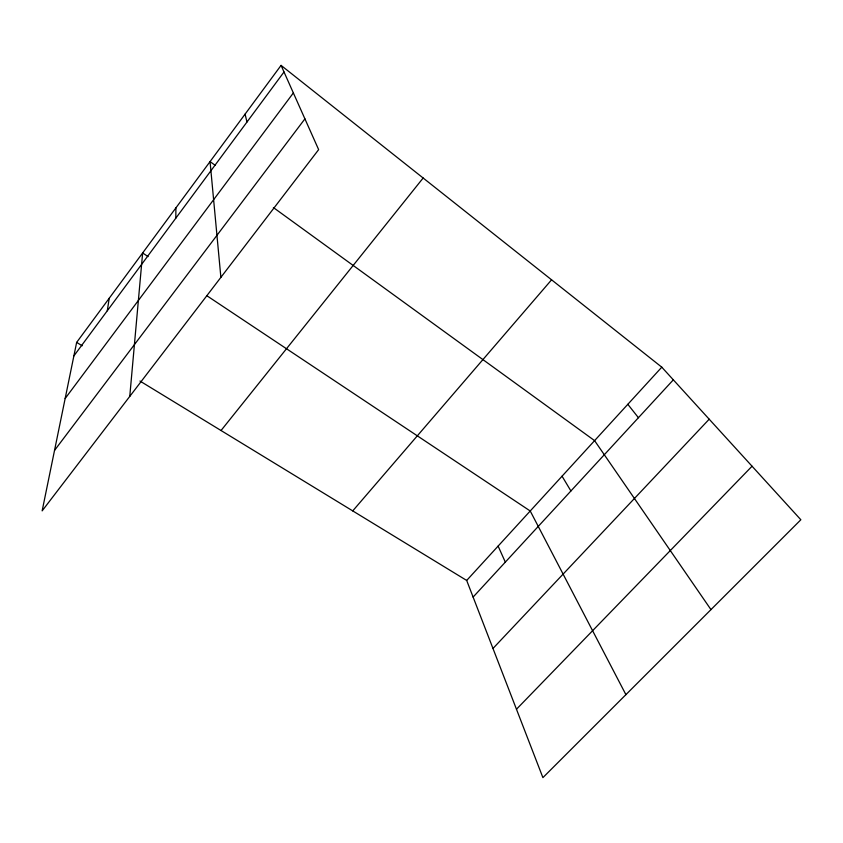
<?xml version="1.0" encoding="UTF-8"?>
<svg xmlns="http://www.w3.org/2000/svg" width="843" height="843" viewBox="0 0 843 843"><rect width="100%" height="100%" fill="white"/><g stroke="black" fill="none" stroke-linecap="round" stroke-linejoin="round"><path stroke-width="1.26" d="M175.808 218.189L175.913 207.863M129.769 396.4L142.636 252.963L148.094 256.599M107.293 310.772L109.221 298.253M76.65 342.395L42.15 510.869L318.643 149.632L281.067 65.375L76.65 342.395L82.203 345.788M73.868 355.936L284.007 71.982M65.153 398.518L293.353 92.941M54.532 450.404L304.913 118.863M221.035 430.52L423.154 178.01M352.732 510.9L551.575 279.813M661.787 367.179L800.85 519.762L542.903 777.625L466.685 580.448L661.787 367.179L281.067 65.375M473.113 597.076L673.325 379.845M492.976 648.467L709.195 419.203M516.474 709.237L752.051 466.221M139.959 381.036L466.685 580.448M207.02 295.83L530.226 510.995L625.906 694.653M215.334 165.428L210.055 161.603L220.877 277.358M273.385 207.557L594.589 440.636L710.965 609.615M627.824 404.303L638.425 417.706M562.06 476.19L570.911 490.963M498.118 546.095L505.326 562.133M245.092 114.121L246.967 122.035"/></g></svg>
